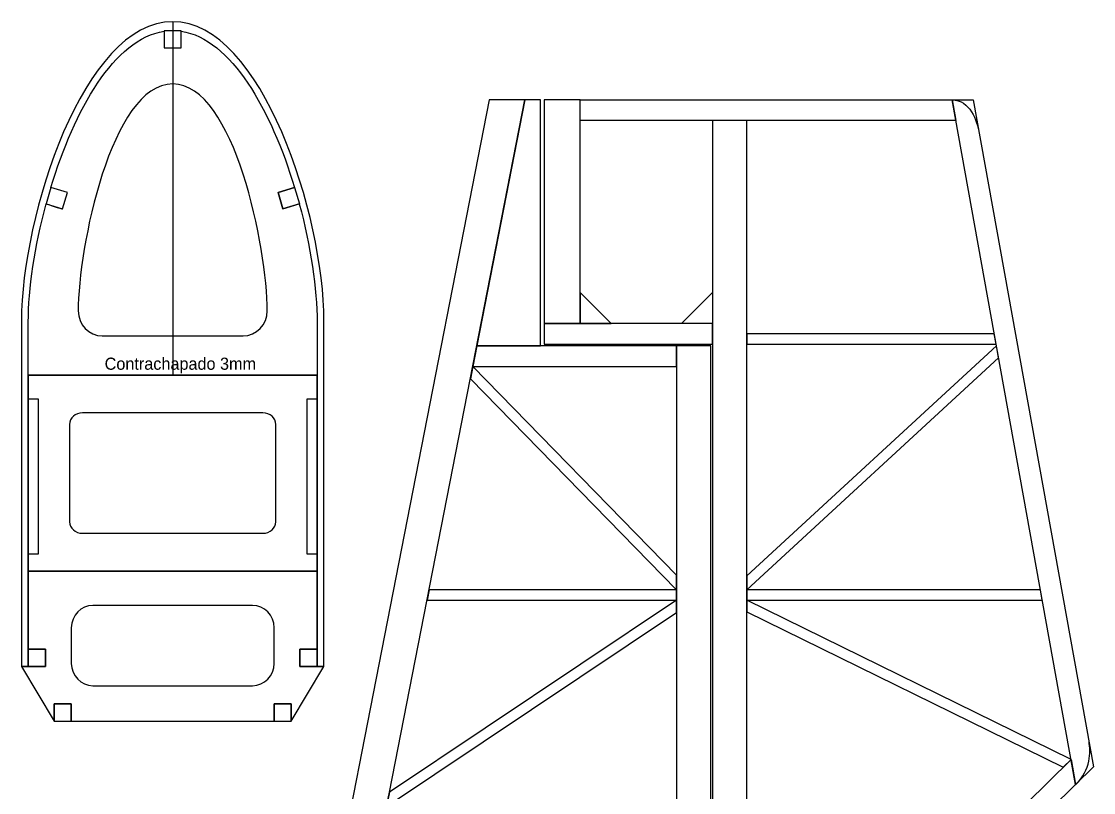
# Model space of a CAD drawing. Header units: millimetres. Extents: x 69 to 698, y -204 to 471.
# Drawn here: x 386.2 to 698.1, y 177.4 to 401.7 of the extents above; entities that cross this region are included whole.
import ezdxf

# ---------------------------------------------------------------- set-up
doc = ezdxf.new("R2010")
doc.units = ezdxf.units.MM
doc.layers.add('Cuadernas', color=7, linetype='Continuous')
doc.layers.add('estabilizador', color=7, linetype='Continuous')
doc.styles.get("Standard").update_dxf_attribs({"font": 'txt.shx', "bigfont": 'extfont2.shx'})

msp = doc.modelspace()

# ---------------------------------------------------------------- linework, layer by layer
at = {"layer": 'Cuadernas'}
for points in [[(427.69, 393.98), (432.69, 393.98), (432.69, 398.98), (427.69, 398.98), (427.69, 393.98)], [(388.17, 241.83), (472.2, 241.83), (472.2, 298.79), (388.17, 298.79), (388.17, 241.83)], [(388.17, 214.06), (393.17, 214.06), (393.17, 219.06), (388.17, 219.06), (388.17, 214.06)], [(467.2, 214.06), (472.2, 214.06), (472.2, 219.06), (467.2, 219.06), (467.2, 214.06)], [(395.69, 198.17), (400.69, 198.17), (400.69, 203.17), (395.69, 203.17), (395.69, 198.17)], [(459.69, 198.17), (464.69, 198.17), (464.69, 203.17), (459.69, 203.17), (459.69, 198.17)]]:
    msp.add_lwpolyline(points, close=True, dxfattribs=at)
for points, knots in [([(474.19, 214.06), (474.19, 214.06), (472.2, 214.06), (472.2, 214.06), (472.2, 214.06), (472.2, 214.06), (472.2, 298.79), (472.2, 298.79), (472.2, 298.79), (472.2, 298.79), (388.17, 298.79), (388.17, 298.79), (388.17, 298.79), (388.17, 298.79), (388.17, 214.06), (388.17, 214.06), (388.17, 214.06), (388.17, 214.06), (386.18, 214.06), (386.18, 214.06), (386.18, 214.06), (386.18, 214.06), (386.18, 314.56), (386.18, 314.56), (386.18, 314.56), (386.18, 345.05), (404.26, 401.66), (430.19, 401.6), (430.19, 401.6), (456.11, 401.66), (474.2, 345.05), (474.19, 314.56), (474.19, 314.56), (474.19, 314.56), (474.19, 214.06), (474.19, 214.06)], [0, 0, 0, 0, 0.111111, 0.111111, 0.111111, 0.111111, 0.222222, 0.222222, 0.222222, 0.222222, 0.333333, 0.333333, 0.333333, 0.333333, 0.444444, 0.444444, 0.444444, 0.444444, 0.555556, 0.555556, 0.555556, 0.555556, 0.666667, 0.666667, 0.666667, 0.666667, 0.777778, 0.777778, 0.777778, 0.777778, 0.888889, 0.888889, 0.888889, 0.888889, 1, 1, 1, 1]), ([(430.19, 401.6), (430.19, 401.6), (430.19, 342.68), (430.19, 342.68), (430.19, 342.68), (430.19, 342.68), (430.19, 298.79), (430.19, 298.79)], [0, 0, 0, 0, 0.5, 0.5, 0.5, 0.5, 1, 1, 1, 1]), ([(394.77, 353.39), (394.77, 353.39), (399.56, 351.95), (399.56, 351.95), (399.56, 351.95), (399.56, 351.95), (398.13, 347.16), (398.13, 347.16), (398.13, 347.16), (398.13, 347.16), (393.34, 348.59), (393.34, 348.59), (393.34, 348.59), (393.34, 348.59), (394.77, 353.39), (394.77, 353.39)], [0, 0, 0, 0, 0.25, 0.25, 0.25, 0.25, 0.5, 0.5, 0.5, 0.5, 0.75, 0.75, 0.75, 0.75, 1, 1, 1, 1]), ([(465.61, 353.39), (465.61, 353.39), (460.82, 351.95), (460.82, 351.95), (460.82, 351.95), (460.82, 351.95), (462.25, 347.16), (462.25, 347.16), (462.25, 347.16), (462.25, 347.16), (467.04, 348.59), (467.04, 348.59), (467.04, 348.59), (467.04, 348.59), (465.61, 353.39), (465.61, 353.39)], [0, 0, 0, 0, 0.25, 0.25, 0.25, 0.25, 0.5, 0.5, 0.5, 0.5, 0.75, 0.75, 0.75, 0.75, 1, 1, 1, 1])]:
    msp.add_open_spline(points, degree=3, knots=knots, dxfattribs=at)
at = {"layer": 'Cuadernas', "color": 254}
for points, knots in [([(430.19, 393.98), (430.19, 393.98), (430.19, 393.98), (430.19, 393.98), (430.19, 393.98), (430.19, 393.98), (427.69, 393.98), (427.69, 393.98), (427.69, 393.98), (427.69, 393.98), (427.69, 398.82), (427.69, 398.82), (427.69, 398.82), (413.22, 396.67), (401.54, 375.8), (394.73, 353.39), (394.73, 353.39), (394.73, 353.39), (399.56, 351.95), (399.56, 351.95), (399.56, 351.95), (399.56, 351.95), (398.13, 347.16), (398.13, 347.16), (398.13, 347.16), (398.11, 347.08), (393.38, 348.67), (393.35, 348.59), (393.35, 348.59), (390.02, 336.27), (388.18, 323.86), (388.18, 314.17), (388.18, 314.17), (388.18, 314.17), (388.17, 298.79), (388.17, 298.79), (388.17, 298.79), (388.17, 298.79), (472.21, 298.79), (472.21, 298.79), (472.21, 298.79), (472.21, 298.79), (472.19, 314.17), (472.19, 314.17), (472.19, 314.17), (472.2, 323.86), (470.36, 336.27), (467.02, 348.58), (467.02, 348.58), (467.02, 348.58), (462.25, 347.16), (462.25, 347.16), (462.25, 347.16), (462.25, 347.16), (460.82, 351.95), (460.82, 351.95), (460.82, 351.95), (460.82, 351.95), (465.64, 353.4), (465.64, 353.4), (465.64, 353.4), (458.83, 375.8), (447.15, 396.67), (432.69, 398.82), (432.69, 398.82), (432.69, 398.82), (432.69, 393.98), (432.69, 393.98), (432.69, 393.98), (432.69, 393.98), (430.19, 393.98), (430.19, 393.98)], [0, 0, 0, 0, 0.055556, 0.055556, 0.055556, 0.055556, 0.111111, 0.111111, 0.111111, 0.111111, 0.166667, 0.166667, 0.166667, 0.166667, 0.222222, 0.222222, 0.222222, 0.222222, 0.277778, 0.277778, 0.277778, 0.277778, 0.333333, 0.333333, 0.333333, 0.333333, 0.388889, 0.388889, 0.388889, 0.388889, 0.444444, 0.444444, 0.444444, 0.444444, 0.5, 0.5, 0.5, 0.5, 0.555556, 0.555556, 0.555556, 0.555556, 0.611111, 0.611111, 0.611111, 0.611111, 0.666667, 0.666667, 0.666667, 0.666667, 0.722222, 0.722222, 0.722222, 0.722222, 0.777778, 0.777778, 0.777778, 0.777778, 0.833333, 0.833333, 0.833333, 0.833333, 0.888889, 0.888889, 0.888889, 0.888889, 0.944444, 0.944444, 0.944444, 0.944444, 1, 1, 1, 1]), ([(430.19, 383.5), (448.13, 383.5), (457.69, 335.55), (457.69, 317.49), (457.69, 317.49), (457.69, 313.48), (454.53, 310.2), (450.67, 310.2), (450.67, 310.2), (450.67, 310.2), (409.7, 310.2), (409.7, 310.2), (409.7, 310.2), (405.84, 310.2), (402.69, 313.48), (402.69, 317.49), (402.69, 317.49), (402.69, 335.56), (412.23, 383.5), (430.19, 383.5)], [0, 0, 0, 0, 0.2, 0.2, 0.2, 0.2, 0.4, 0.4, 0.4, 0.4, 0.6, 0.6, 0.6, 0.6, 0.8, 0.8, 0.8, 0.8, 1, 1, 1, 1]), ([(388.17, 298.79), (388.17, 298.79), (388.17, 291.81), (388.17, 291.81), (388.17, 291.81), (388.17, 291.81), (391.17, 291.81), (391.17, 291.81), (391.17, 291.81), (391.17, 291.81), (391.17, 246.82), (391.17, 246.82), (391.17, 246.82), (391.17, 246.82), (388.17, 246.82), (388.17, 246.82), (388.17, 246.82), (388.17, 246.82), (388.17, 241.83), (388.17, 241.83), (388.17, 241.83), (388.17, 241.83), (472.2, 241.83), (472.2, 241.83), (472.2, 241.83), (472.2, 241.83), (472.2, 246.82), (472.2, 246.82), (472.2, 246.82), (472.2, 246.82), (469.2, 246.82), (469.2, 246.82), (469.2, 246.82), (469.2, 246.82), (469.2, 291.81), (469.2, 291.81), (469.2, 291.81), (469.2, 291.81), (472.2, 291.81), (472.2, 291.81), (472.2, 291.81), (472.2, 291.81), (472.2, 298.79), (472.2, 298.79), (472.2, 298.79), (472.2, 298.79), (388.17, 298.79), (388.17, 298.79)], [0, 0, 0, 0, 0.083333, 0.083333, 0.083333, 0.083333, 0.166667, 0.166667, 0.166667, 0.166667, 0.25, 0.25, 0.25, 0.25, 0.333333, 0.333333, 0.333333, 0.333333, 0.416667, 0.416667, 0.416667, 0.416667, 0.5, 0.5, 0.5, 0.5, 0.583333, 0.583333, 0.583333, 0.583333, 0.666667, 0.666667, 0.666667, 0.666667, 0.75, 0.75, 0.75, 0.75, 0.833333, 0.833333, 0.833333, 0.833333, 0.916667, 0.916667, 0.916667, 0.916667, 1, 1, 1, 1]), ([(403.93, 287.81), (403.93, 287.81), (456.43, 287.81), (456.43, 287.81), (456.43, 287.81), (458.5, 287.81), (460.18, 286.31), (460.18, 284.47), (460.18, 284.47), (460.18, 284.47), (460.18, 256.14), (460.18, 256.14), (460.18, 256.14), (460.18, 254.31), (458.5, 252.81), (456.43, 252.81), (456.43, 252.81), (456.43, 252.81), (403.93, 252.81), (403.93, 252.81), (403.93, 252.81), (401.87, 252.81), (400.18, 254.31), (400.18, 256.14), (400.18, 256.14), (400.18, 256.14), (400.18, 284.47), (400.18, 284.47), (400.18, 284.47), (400.18, 286.31), (401.87, 287.81), (403.93, 287.81)], [0, 0, 0, 0, 0.125, 0.125, 0.125, 0.125, 0.25, 0.25, 0.25, 0.25, 0.375, 0.375, 0.375, 0.375, 0.5, 0.5, 0.5, 0.5, 0.625, 0.625, 0.625, 0.625, 0.75, 0.75, 0.75, 0.75, 0.875, 0.875, 0.875, 0.875, 1, 1, 1, 1]), ([(395.69, 198.16), (395.69, 198.16), (386.18, 214.06), (386.18, 214.06), (386.18, 214.06), (386.18, 214.06), (393.17, 214.06), (393.17, 214.06), (393.17, 214.06), (393.17, 214.06), (393.17, 219.06), (393.17, 219.06), (393.17, 219.06), (393.17, 219.06), (388.17, 219.06), (388.17, 219.06), (388.17, 219.06), (388.17, 219.06), (388.17, 227.16), (388.17, 227.16), (388.17, 227.16), (388.17, 227.16), (388.17, 241.83), (388.17, 241.83), (388.17, 241.83), (388.17, 241.83), (472.2, 241.83), (472.2, 241.83), (472.2, 241.83), (472.2, 241.83), (472.2, 227.16), (472.2, 227.16), (472.2, 227.16), (472.2, 227.16), (472.2, 219.06), (472.2, 219.06), (472.2, 219.06), (472.2, 219.06), (467.2, 219.06), (467.2, 219.06), (467.2, 219.06), (467.2, 219.06), (467.2, 214.06), (467.2, 214.06), (467.2, 214.06), (467.2, 214.06), (474.19, 214.06), (474.19, 214.06), (474.19, 214.06), (474.19, 214.06), (464.69, 198.16), (464.69, 198.16), (464.69, 198.16), (464.69, 198.16), (464.69, 203.16), (464.69, 203.16), (464.69, 203.16), (464.69, 203.16), (459.69, 203.16), (459.69, 203.16), (459.69, 203.16), (459.69, 203.16), (459.69, 198.16), (459.69, 198.16), (459.69, 198.16), (459.69, 198.16), (400.69, 198.16), (400.69, 198.16), (400.69, 198.16), (400.69, 198.16), (400.69, 203.16), (400.69, 203.16), (400.69, 203.16), (400.69, 203.16), (395.69, 203.16), (395.69, 203.16), (395.69, 203.16), (395.69, 203.16), (395.69, 198.16), (395.69, 198.16)], [0, 0, 0, 0, 0.05, 0.05, 0.05, 0.05, 0.1, 0.1, 0.1, 0.1, 0.15, 0.15, 0.15, 0.15, 0.2, 0.2, 0.2, 0.2, 0.25, 0.25, 0.25, 0.25, 0.3, 0.3, 0.3, 0.3, 0.35, 0.35, 0.35, 0.35, 0.4, 0.4, 0.4, 0.4, 0.45, 0.45, 0.45, 0.45, 0.5, 0.5, 0.5, 0.5, 0.55, 0.55, 0.55, 0.55, 0.6, 0.6, 0.6, 0.6, 0.65, 0.65, 0.65, 0.65, 0.7, 0.7, 0.7, 0.7, 0.75, 0.75, 0.75, 0.75, 0.8, 0.8, 0.8, 0.8, 0.85, 0.85, 0.85, 0.85, 0.9, 0.9, 0.9, 0.9, 0.95, 0.95, 0.95, 0.95, 1, 1, 1, 1]), ([(406.98, 231.83), (406.98, 231.83), (453.39, 231.83), (453.39, 231.83), (453.39, 231.83), (456.85, 231.83), (459.69, 228.9), (459.69, 225.33), (459.69, 225.33), (459.69, 225.33), (459.69, 214.97), (459.69, 214.97), (459.69, 214.97), (459.69, 211.4), (456.85, 208.47), (453.39, 208.47), (453.39, 208.47), (453.39, 208.47), (406.98, 208.47), (406.98, 208.47), (406.98, 208.47), (403.52, 208.47), (400.69, 211.4), (400.69, 214.97), (400.69, 214.97), (400.69, 214.97), (400.69, 225.33), (400.69, 225.33), (400.69, 225.33), (400.69, 228.9), (403.52, 231.83), (406.98, 231.83)], [0, 0, 0, 0, 0.125, 0.125, 0.125, 0.125, 0.25, 0.25, 0.25, 0.25, 0.375, 0.375, 0.375, 0.375, 0.5, 0.5, 0.5, 0.5, 0.625, 0.625, 0.625, 0.625, 0.75, 0.75, 0.75, 0.75, 0.875, 0.875, 0.875, 0.875, 1, 1, 1, 1])]:
    msp.add_open_spline(points, degree=3, knots=knots, dxfattribs=at)
at = {"layer": 'Cuadernas'}
msp.add_open_spline([(428.94, 393.98), (428.94, 393.98), (430.19, 393.98), (430.19, 393.98)], degree=3, dxfattribs=at)
at = {"layer": 'estabilizador'}
for points in [[(548.72, 313.84), (548.72, 378.84), (538.22, 378.84), (538.22, 313.84), (548.72, 313.84)], [(597.22, 109.84), (597.22, 372.84), (587.22, 372.84), (587.22, 109.84), (597.22, 109.84)], [(587.22, 307.84), (587.22, 313.84), (538.22, 313.84), (538.22, 307.84), (587.22, 307.84)], [(586.72, 98.84), (586.72, 307.34), (576.72, 307.34), (576.72, 98.84), (586.72, 98.84)]]:
    msp.add_lwpolyline(points, close=True, dxfattribs=at)
for points, knots in [([(471.22, 98.84), (471.22, 98.84), (471.21, 117.89), (471.21, 117.89), (471.21, 117.89), (471.21, 117.89), (522.28, 378.84), (522.28, 378.84), (522.28, 378.84), (522.28, 378.84), (532.65, 378.84), (532.65, 378.84), (532.65, 378.84), (532.65, 378.84), (493.25, 177.49), (493.25, 177.49), (493.25, 177.49), (493.25, 177.49), (492.43, 173.33), (492.43, 173.33), (492.43, 173.33), (492.43, 173.33), (477.85, 98.84), (477.85, 98.84), (477.85, 98.84), (477.85, 98.84), (471.22, 98.84), (471.22, 98.84)], [0, 0, 0, 0, 0.142857, 0.142857, 0.142857, 0.142857, 0.285714, 0.285714, 0.285714, 0.285714, 0.428571, 0.428571, 0.428571, 0.428571, 0.571429, 0.571429, 0.571429, 0.571429, 0.714286, 0.714286, 0.714286, 0.714286, 0.857143, 0.857143, 0.857143, 0.857143, 1, 1, 1, 1]), ([(518.66, 307.34), (518.66, 307.34), (532.65, 378.84), (532.65, 378.84), (532.65, 378.84), (532.65, 378.84), (537.22, 378.84), (537.22, 378.84), (537.22, 378.84), (537.22, 378.84), (537.22, 307.34), (537.22, 307.34), (537.22, 307.34), (537.22, 307.34), (518.66, 307.34), (518.66, 307.34)], [0, 0, 0, 0, 0.25, 0.25, 0.25, 0.25, 0.5, 0.5, 0.5, 0.5, 0.75, 0.75, 0.75, 0.75, 1, 1, 1, 1]), ([(548.72, 378.84), (548.72, 378.84), (548.72, 372.84), (548.72, 372.84), (548.72, 372.84), (548.72, 372.84), (657.99, 372.84), (657.99, 372.84), (657.99, 372.84), (657.99, 372.84), (656.91, 378.84), (656.91, 378.84), (656.91, 378.84), (656.91, 378.84), (548.72, 378.84), (548.72, 378.84)], [0, 0, 0, 0, 0.25, 0.25, 0.25, 0.25, 0.5, 0.5, 0.5, 0.5, 0.75, 0.75, 0.75, 0.75, 1, 1, 1, 1]), ([(656.91, 378.84), (656.91, 378.84), (692.86, 179.7), (692.86, 179.7), (692.86, 179.7), (692.86, 179.7), (698.09, 184.86), (698.09, 184.86), (698.09, 184.86), (698.09, 184.86), (663.07, 378.84), (663.07, 378.84), (663.07, 378.84), (663.07, 378.84), (656.91, 378.84), (656.91, 378.84)], [0, 0, 0, 0, 0.25, 0.25, 0.25, 0.25, 0.5, 0.5, 0.5, 0.5, 0.75, 0.75, 0.75, 0.75, 1, 1, 1, 1]), ([(548.72, 313.84), (548.72, 313.84), (548.72, 322.84), (548.72, 322.84), (548.72, 322.84), (548.72, 322.84), (557.72, 313.84), (557.72, 313.84), (557.72, 313.84), (557.72, 313.84), (548.72, 313.84), (548.72, 313.84)], [0, 0, 0, 0, 0.333333, 0.333333, 0.333333, 0.333333, 0.666667, 0.666667, 0.666667, 0.666667, 1, 1, 1, 1]), ([(587.22, 313.84), (587.22, 313.84), (587.22, 322.84), (587.22, 322.84), (587.22, 322.84), (587.22, 322.84), (578.22, 313.84), (578.22, 313.84), (578.22, 313.84), (578.22, 313.84), (587.22, 313.84), (587.22, 313.84)], [0, 0, 0, 0, 0.333333, 0.333333, 0.333333, 0.333333, 0.666667, 0.666667, 0.666667, 0.666667, 1, 1, 1, 1]), ([(597.22, 307.84), (597.22, 307.84), (597.22, 310.84), (597.22, 310.84), (597.22, 310.84), (597.22, 310.84), (669.18, 310.84), (669.18, 310.84), (669.18, 310.84), (669.18, 310.84), (669.72, 307.84), (669.72, 307.84), (669.72, 307.84), (669.72, 307.84), (597.22, 307.84), (597.22, 307.84)], [0, 0, 0, 0, 0.25, 0.25, 0.25, 0.25, 0.5, 0.5, 0.5, 0.5, 0.75, 0.75, 0.75, 0.75, 1, 1, 1, 1]), ([(576.72, 307.34), (576.72, 307.34), (576.72, 301.34), (576.72, 301.34), (576.72, 301.34), (576.72, 301.34), (517.48, 301.34), (517.48, 301.34), (517.48, 301.34), (517.48, 301.34), (518.66, 307.34), (518.66, 307.34), (518.66, 307.34), (518.66, 307.34), (576.72, 307.34), (576.72, 307.34)], [0, 0, 0, 0, 0.25, 0.25, 0.25, 0.25, 0.5, 0.5, 0.5, 0.5, 0.75, 0.75, 0.75, 0.75, 1, 1, 1, 1]), ([(597.22, 236.34), (597.22, 236.34), (597.22, 240.42), (597.22, 240.42), (597.22, 240.42), (597.22, 240.42), (669.81, 307.34), (669.81, 307.34), (669.81, 307.34), (669.81, 307.34), (670.45, 303.85), (670.45, 303.85), (670.45, 303.85), (670.45, 303.85), (597.22, 236.34), (597.22, 236.34)], [0, 0, 0, 0, 0.25, 0.25, 0.25, 0.25, 0.5, 0.5, 0.5, 0.5, 0.75, 0.75, 0.75, 0.75, 1, 1, 1, 1]), ([(576.72, 236.34), (576.72, 236.34), (516.78, 297.76), (516.78, 297.76), (516.78, 297.76), (516.78, 297.76), (517.48, 301.34), (517.48, 301.34), (517.48, 301.34), (517.48, 301.34), (517.49, 301.34), (517.49, 301.34), (517.49, 301.34), (517.49, 301.34), (576.72, 240.63), (576.72, 240.63), (576.72, 240.63), (576.72, 240.63), (576.72, 236.34), (576.72, 236.34)], [0, 0, 0, 0, 0.2, 0.2, 0.2, 0.2, 0.4, 0.4, 0.4, 0.4, 0.6, 0.6, 0.6, 0.6, 0.8, 0.8, 0.8, 0.8, 1, 1, 1, 1]), ([(576.72, 236.34), (576.72, 236.34), (576.72, 233.34), (576.72, 233.34), (576.72, 233.34), (576.72, 233.34), (504.18, 233.34), (504.18, 233.34), (504.18, 233.34), (504.18, 233.34), (504.76, 236.34), (504.76, 236.34), (504.76, 236.34), (504.76, 236.34), (576.72, 236.34), (576.72, 236.34)], [0, 0, 0, 0, 0.25, 0.25, 0.25, 0.25, 0.5, 0.5, 0.5, 0.5, 0.75, 0.75, 0.75, 0.75, 1, 1, 1, 1]), ([(597.22, 233.34), (597.22, 233.34), (597.22, 236.34), (597.22, 236.34), (597.22, 236.34), (597.22, 236.34), (682.63, 236.34), (682.63, 236.34), (682.63, 236.34), (682.63, 236.34), (683.18, 233.34), (683.18, 233.34), (683.18, 233.34), (683.18, 233.34), (597.22, 233.34), (597.22, 233.34)], [0, 0, 0, 0, 0.25, 0.25, 0.25, 0.25, 0.5, 0.5, 0.5, 0.5, 0.75, 0.75, 0.75, 0.75, 1, 1, 1, 1]), ([(576.72, 233.34), (576.72, 233.34), (576.72, 229.73), (576.72, 229.73), (576.72, 229.73), (576.72, 229.73), (492.43, 173.34), (492.43, 173.34), (492.43, 173.34), (492.43, 173.34), (493.25, 177.49), (493.25, 177.49), (493.25, 177.49), (493.25, 177.49), (576.72, 233.34), (576.72, 233.34)], [0, 0, 0, 0, 0.25, 0.25, 0.25, 0.25, 0.5, 0.5, 0.5, 0.5, 0.75, 0.75, 0.75, 0.75, 1, 1, 1, 1]), ([(597.22, 233.34), (597.22, 233.34), (691.54, 186.97), (691.54, 186.97), (691.54, 186.97), (691.54, 186.97), (689.28, 184.75), (689.28, 184.75), (689.28, 184.75), (689.28, 184.75), (597.22, 230), (597.22, 230), (597.22, 230), (597.22, 230), (597.22, 233.34), (597.22, 233.34)], [0, 0, 0, 0, 0.25, 0.25, 0.25, 0.25, 0.5, 0.5, 0.5, 0.5, 0.75, 0.75, 0.75, 0.75, 1, 1, 1, 1]), ([(692.88, 179.67), (697.37, 184.14), (697.26, 189.23), (696.77, 192.14), (696.77, 192.14), (696.77, 192.14), (696.81, 192.14), (696.81, 192.14)], [0, 0, 0, 0, 0.5, 0.5, 0.5, 0.5, 1, 1, 1, 1]), ([(613.22, 109.84), (613.22, 109.84), (621.91, 109.84), (621.91, 109.84), (621.91, 109.84), (621.91, 109.84), (692.86, 179.7), (692.86, 179.7), (692.86, 179.7), (692.86, 179.7), (691.54, 186.97), (691.54, 186.97), (691.54, 186.97), (691.54, 186.97), (613.22, 109.84), (613.22, 109.84)], [0, 0, 0, 0, 0.25, 0.25, 0.25, 0.25, 0.5, 0.5, 0.5, 0.5, 0.75, 0.75, 0.75, 0.75, 1, 1, 1, 1])]:
    msp.add_open_spline(points, degree=3, knots=knots, dxfattribs=at)
msp.add_open_spline([(656.9, 378.84), (662.16, 378.83), (664.16, 372.94), (664.84, 369.02)], degree=3, dxfattribs=at)

# ---------------------------------------------------------------- texts
at = {"layer": 'Cuadernas', "insert": (410.38, 303.89), "char_height": 3.5278, "attachment_point": 1}
msp.add_mtext('\\fAvantGarde Bk BT;Contrachapado 3mm', dxfattribs=at)

doc.saveas('drawing.dxf')
